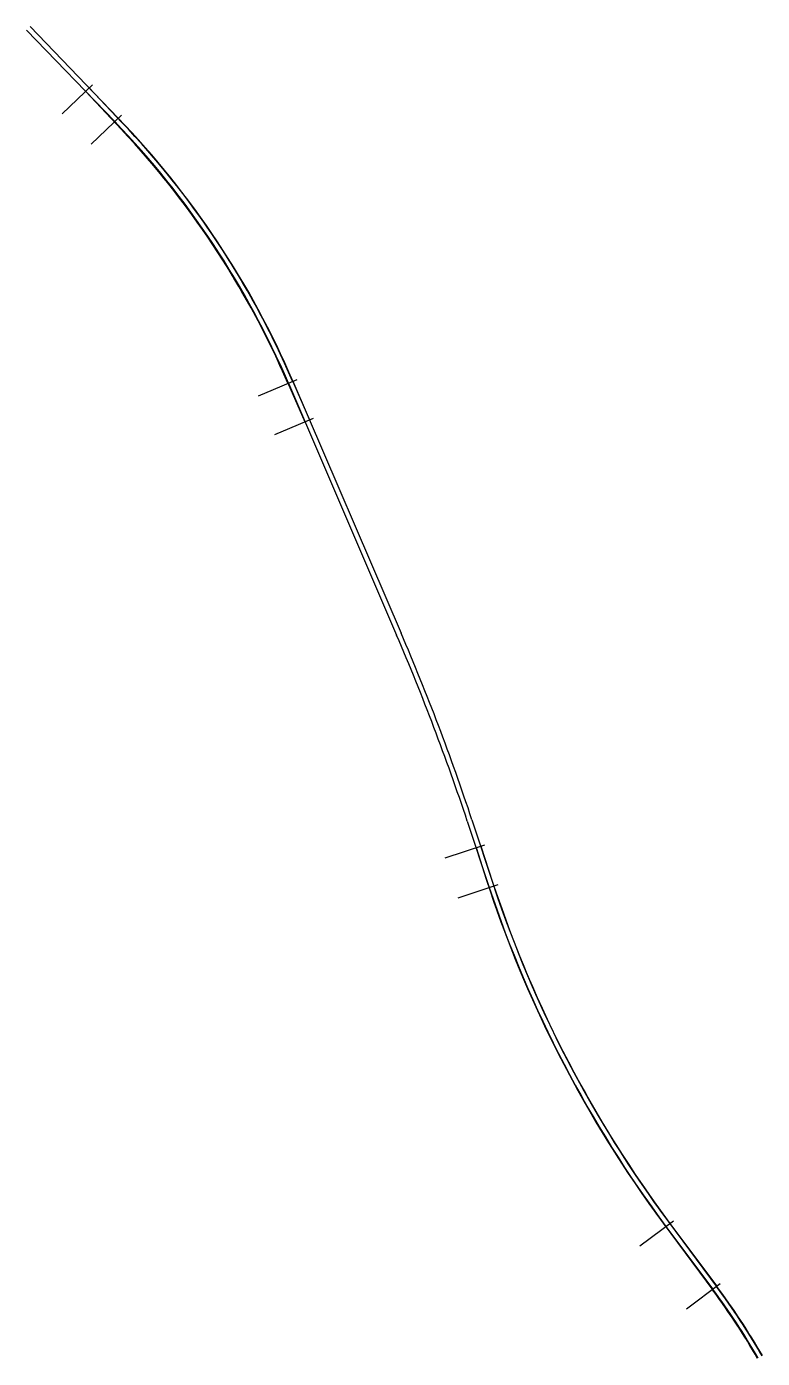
# Model space of a CAD drawing. Extents: x 268467 to 268992, y 5769032 to 5769981.
import ezdxf

# ---------------------------------------------------------------- set-up
doc = ezdxf.new("R2010")
doc.units = 0
doc.layers.add('_CIVIL_CONSTRUCTION', color=7, linetype='Continuous')
doc.layers.add('GEOM_HA_ROAD_TEXT_CH_MAJOR', color=7, linetype='Continuous')

msp = doc.modelspace()

# ---------------------------------------------------------------- linework, layer by layer
at = {"layer": '_CIVIL_CONSTRUCTION'}
for p, q in [((268467.34, 5769979.02), (268530.2, 5769913.76)), ((268469.86, 5769981.44), (268532.72, 5769916.19)), ((268492.61, 5769919.2), (268514.21, 5769940.01)), ((268513.42, 5769897.6), (268535.03, 5769918.41)), ((268632.57, 5769718.17), (268660.14, 5769730.01)), ((268653.98, 5769727.37), (268731.14, 5769547.75)), ((268657.2, 5769728.75), (268734.36, 5769549.13)), ((268644.41, 5769690.61), (268671.98, 5769702.45)), ((268781.57, 5769415.01), (268797.26, 5769367.73)), ((268784.89, 5769416.12), (268800.58, 5769368.83)), ((268765.69, 5769388.86), (268794.17, 5769398.31)), ((268775.14, 5769360.39), (268803.62, 5769369.84)), ((268904.51, 5769112.3), (268928.55, 5769130.24)), ((268925.99, 5769128.33), (268959.38, 5769083.57)), ((268923.18, 5769126.24), (268956.57, 5769081.48)), ((268937.9, 5769067.55), (268961.94, 5769085.49))]:
    msp.add_line(p, q, dxfattribs=at)
for centre, radius, start, end in [((268081.29, 5769481.35), 626.8, 23.24764, 43.92761), ((268081.29, 5769481.35), 622.9, 23.24764, 43.92761), ((268081.29, 5769481.35), 623.3, 23.24764, 43.92761), ((268081.29, 5769481.35), 626.6, 23.24764, 43.92761), ((268081.29, 5769481.35), 622.9, 23.92774, 43.24751), ((268081.29, 5769481.35), 626.6, 23.60618, 43.56907), ((268081.29, 5769481.35), 622.9, 23.24764, 23.92774), ((268081.29, 5769481.35), 626.6, 23.24764, 23.60618), ((267202.89, 5768891.24), 1663.3, 18.3549, 23.24764), ((267202.89, 5768891.24), 1666.8, 18.3549, 23.24764), ((269606.95, 5769636.37), 853.3, 197.92762, 216.52812), ((269606.95, 5769636.37), 853.3, 198.3549, 216.72512), ((269606.95, 5769636.37), 853.1, 198.3549, 216.72512), ((269606.95, 5769636.37), 849.7, 198.15393, 216.62465), ((269606.95, 5769636.37), 849.7, 198.3549, 216.72512), ((269606.95, 5769636.37), 849.6, 198.3549, 216.72512), ((268555.01, 5768781.89), 500.6, 29.99065, 36.72512), ((268555.01, 5768781.89), 501, 29.99065, 36.72512), ((268555.01, 5768781.89), 504.3, 29.99065, 36.72512), ((268555.01, 5768781.89), 504.5, 29.99065, 36.72512), ((268555.01, 5768781.89), 504.3, 29.99065, 36.62465), ((268555.01, 5768781.89), 500.6, 29.99065, 36.52812)]:
    msp.add_arc(centre, radius, start, end, dxfattribs=at)
at = {"layer": 'GEOM_HA_ROAD_TEXT_CH_MAJOR'}
for p, q in [((268509.39, 5769935.37), (268535.01, 5769908.13)), ((268511.91, 5769937.79), (268535.29, 5769913.22)), ((268650.66, 5769733.98), (268665.82, 5769699.8)), ((268655.45, 5769732.27), (268669.04, 5769701.18)), ((268787.81, 5769396.2), (268795.08, 5769373.71)), ((268791.13, 5769397.3), (268799.55, 5769371.63)), ((268921.27, 5769128.47), (268957.28, 5769079.86)), ((268925.02, 5769129.46), (268959.75, 5769082.74))]:
    msp.add_line(p, q, dxfattribs=at)
for centre, radius, start, end in [((268081.29, 5769481.35), 622.9, 23.92774, 43.24751), ((268081.29, 5769481.35), 626.6, 23.60618, 43.56907), ((269606.95, 5769636.37), 853.3, 197.92762, 216.52812), ((269606.95, 5769636.37), 849.7, 198.15393, 216.62465), ((268555.01, 5768781.89), 504.3, 29.99065, 36.62465), ((268555.01, 5768781.89), 500.6, 29.99065, 36.52812)]:
    msp.add_arc(centre, radius, start, end, dxfattribs=at)

doc.saveas('drawing.dxf')
